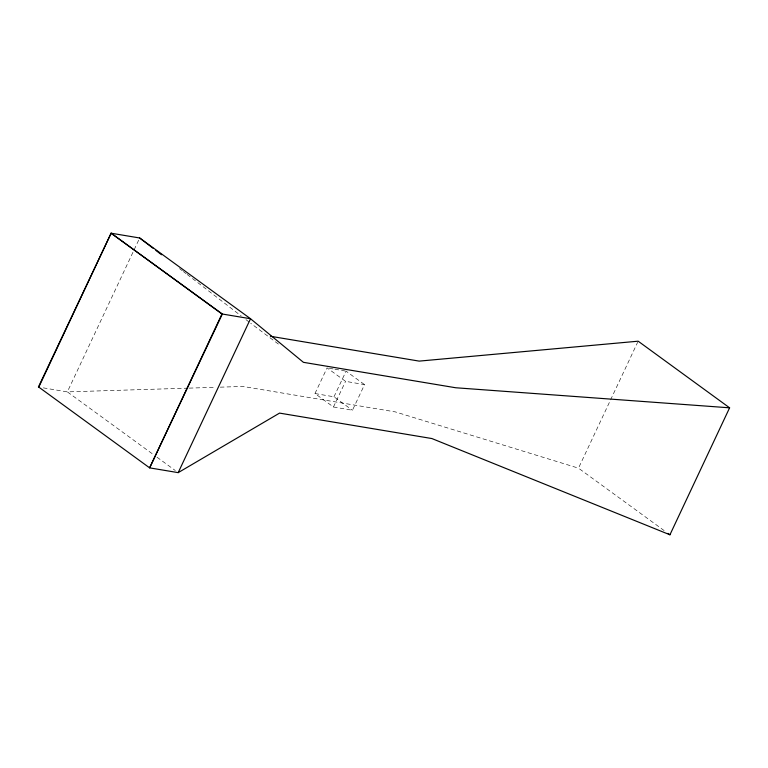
<?xml version="1.0" encoding="UTF-8"?>
<svg xmlns="http://www.w3.org/2000/svg" width="768" height="768" viewBox="0 0 768 768"><rect width="100%" height="100%" fill="white"/><g stroke="black" fill="none" stroke-linecap="round" stroke-linejoin="round"><path stroke-width="0.58" stroke-dasharray="3.84 2.88" d="M138.662 240.154L67.354 391.882L41.078 387.494M664.157 530.582L578.486 468.163L637.642 342.278M314.966 393.533L327.091 367.891L345.562 381.35L364.56 384.614L352.445 410.256L333.446 406.992L314.966 393.533L333.974 396.797L352.445 410.256M333.974 396.797L346.09 371.155L364.56 384.614M333.446 406.992L345.562 381.35M188.016 388.157L67.354 391.882L153.139 454.378M189.216 388.118L215.491 387.312M220.272 387.158L242.976 386.458L395.309 411.898L578.486 468.163M329.328 368.275L333.792 369.043M334.915 369.235L346.09 371.155M278.39 344.083L250.704 323.28M156.989 457.19L175.306 470.534M179.539 268.598L182.381 270.787M183.331 271.517L186.182 273.706M187.123 274.435L241.219 315.984M245.962 319.632L249.754 322.55"/><path stroke-width="1.15" d="M729.6 407.818L455.76 387.763L303.418 362.323L250.522 318.739L139.68 237.984L111.12 233.213L38.794 387.11L149.635 467.866L178.195 472.637L279.552 413.107L431.885 438.547L669.936 534.787L729.6 407.818L638.16 341.194L419.174 361.114L270.384 336.259M178.195 472.637L250.522 318.739L221.962 313.968L149.635 467.866L222.355 314.035L111.12 233.213L38.4 387.043M668.006 533.386L669.936 534.787M111.12 233.213L221.962 313.968M139.68 237.984L152.966 248.189M155.818 250.378L161.51 254.746"/></g></svg>
